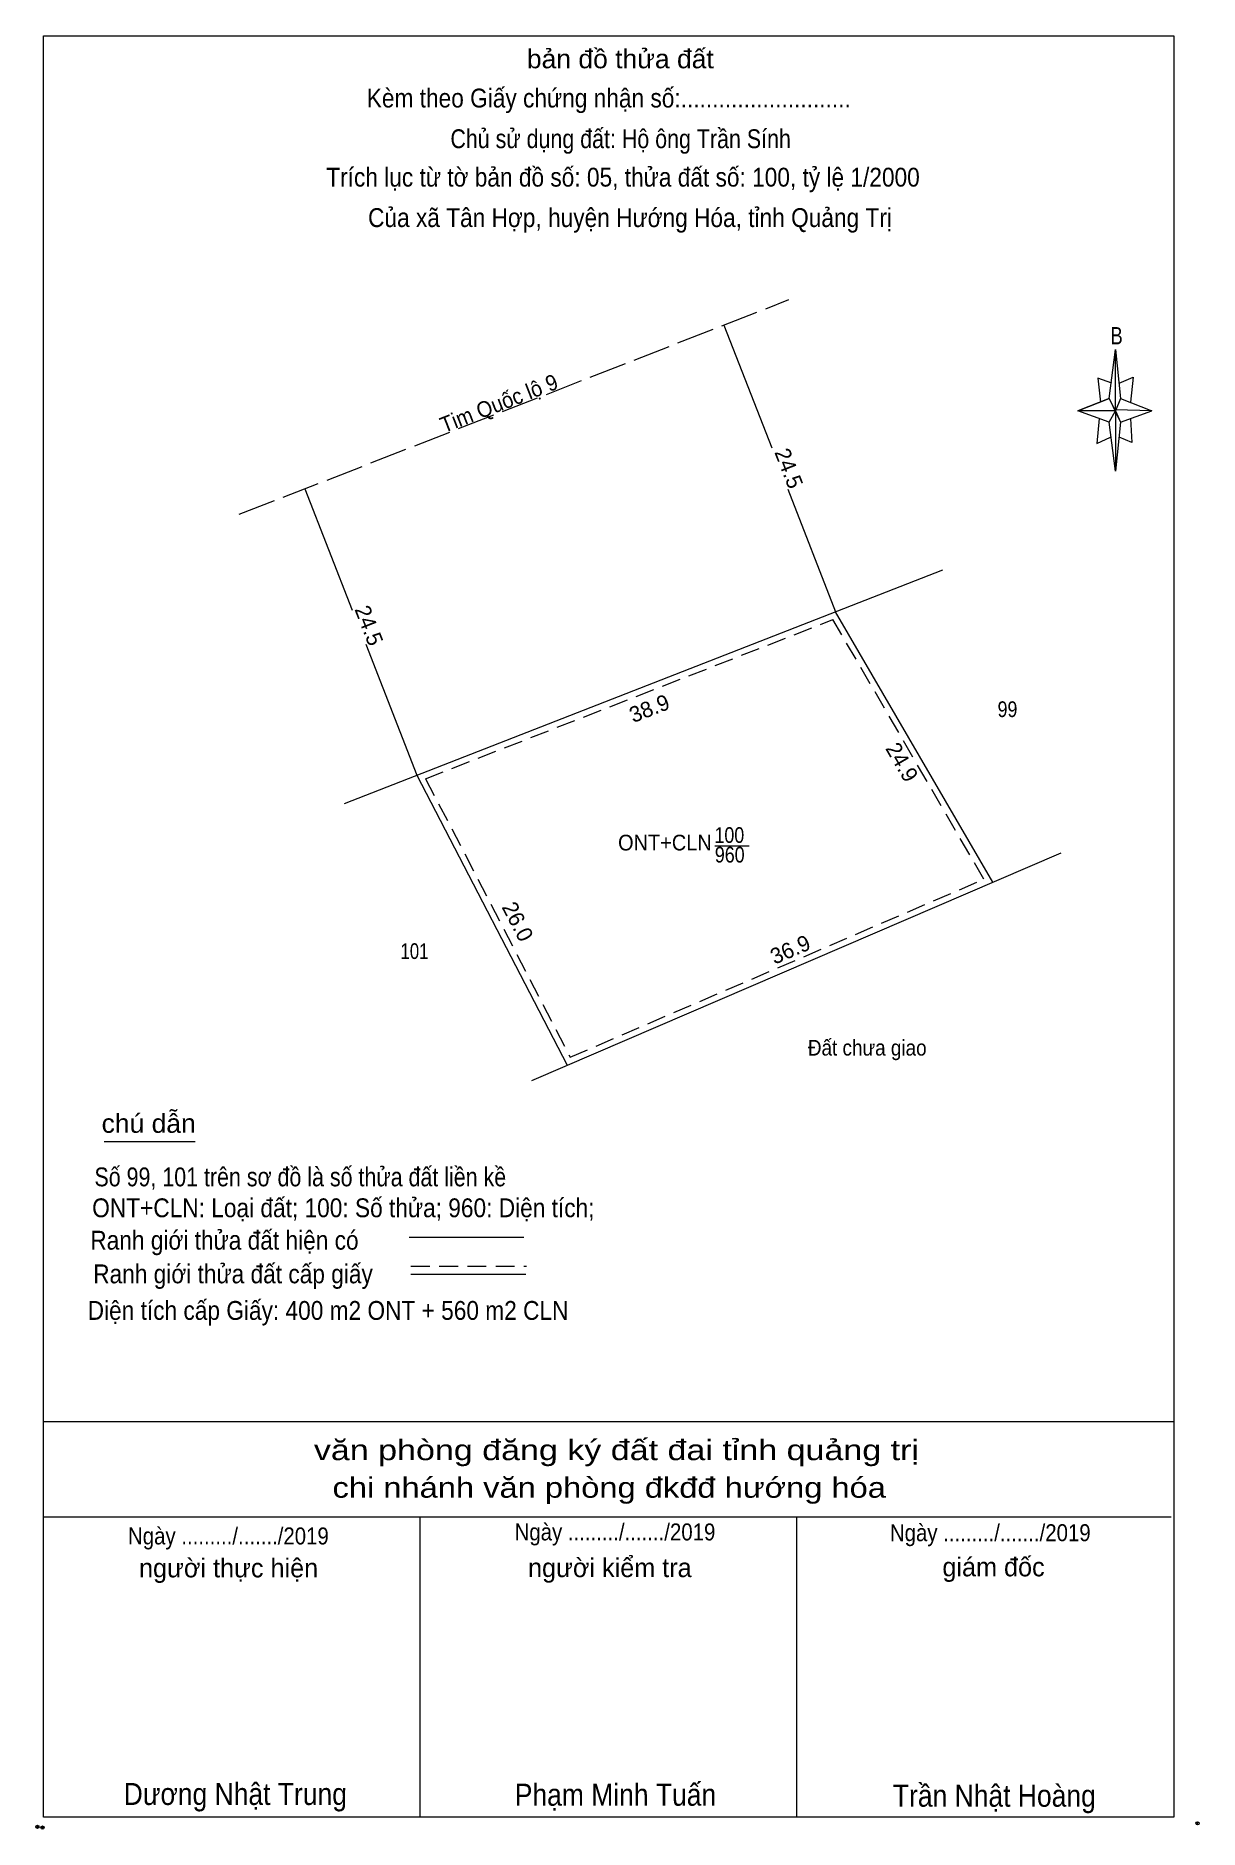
# Model space of a CAD drawing. Header units: metres. Extents: x 547658 to 551324, y 1840541 to 1841634.
# Drawn here: x 547658.2 to 547750.8, y 1840541.3 to 1840684.1 of the extents above.
import ezdxf
from ezdxf.enums import TextEntityAlignment as Align

# ---------------------------------------------------------------- set-up
doc = ezdxf.new("R2010")
doc.units = ezdxf.units.M
doc.header["$LTSCALE"] = 0.5
doc.header["$PDMODE"] = 32
doc.header["$PDSIZE"] = 0.25
doc.linetypes.add('LONG_DASHED', pattern=[7.5, 6, -1.5])
doc.linetypes.add('MEDIUM_DASHED', pattern=[4.5, 3, -1.5])
for name, color, linetype, lineweight in [('17', 7, 'Continuous', 13), ('32', 7, 'Continuous', 13), ('5', 7, 'Continuous', 13), ('6', 7, 'Continuous', 13)]:
    doc.layers.add(name, color=color, linetype=linetype, lineweight=lineweight)

msp = doc.modelspace()

# ---------------------------------------------------------------- linework, layer by layer
at = {"layer": '17'}
msp.add_line((547663.62, 1840596.09), (547670.86, 1840596.09), dxfattribs=at)
at = {"layer": '32', "linetype": 'LONG_DASHED'}
msp.add_line((547674.38, 1840646.01), (547718.14, 1840663.1), dxfattribs=at)
at = {"layer": '32'}
for p, q in [((547712.95, 1840661.07), (547716.77, 1840651.29)), ((547679.61, 1840648.05), (547683.38, 1840638.39)), ((547718.05, 1840648.01), (547721.86, 1840638.25)), ((547682.77, 1840622.98), (547730.41, 1840641.59)), ((547734.38, 1840616.72), (547721.86, 1840638.25)), ((547684.45, 1840635.66), (547688.52, 1840625.23)), ((547688.52, 1840625.23), (547700.49, 1840602.15)), ((547712.24, 1840619.62), (547714.97, 1840619.62)), ((547697.67, 1840600.94), (547739.83, 1840619.06))]:
    msp.add_line(p, q, dxfattribs=at)
at = {"layer": '32', "linetype": 'MEDIUM_DASHED'}
for p, q in [((547689.22, 1840624.96), (547721.65, 1840637.63)), ((547733.67, 1840616.96), (547721.65, 1840637.63)), ((547689.22, 1840624.96), (547700.72, 1840602.79)), ((547700.72, 1840602.79), (547733.67, 1840616.96))]:
    msp.add_line(p, q, dxfattribs=at)
at = {"layer": '5'}
for p, q in [((547743.65, 1840655.24), (547744.15, 1840659.14)), ((547744.55, 1840655.24), (547747.05, 1840654.24)), ((547743.65, 1840653.34), (547741.15, 1840654.24)), ((547745.35, 1840653.64), (547745.45, 1840651.74)), ((547744.55, 1840653.34), (547744.15, 1840649.44)), ((547745.45, 1840651.74), (547744.45, 1840652.14)), ((547658.78, 1840573.8), (547748.78, 1840573.8)), ((547658.78, 1840566.2), (547748.58, 1840566.2)), ((547658.78, 1840566.2), (547748.58, 1840566.2)), ((547658.78, 1840566.2), (547748.58, 1840566.2)), ((547688.78, 1840542.3), (547688.78, 1840566.2)), ((547718.78, 1840542.3), (547718.78, 1840566.2))]:
    msp.add_line(p, q, dxfattribs=at)
for points in [[(547658.78, 1840684.1), (547748.78, 1840684.1), (547748.78, 1840542.3), (547658.78, 1840542.3)], [(547744.15, 1840659.14), (547744.55, 1840655.24), (547744.15, 1840654.24)], [(547744.15, 1840654.24), (547741.15, 1840654.24), (547743.65, 1840655.24), (547744.55, 1840653.34), (547747.05, 1840654.24), (547744.15, 1840654.34)], [(547744.15, 1840654.24), (547744.15, 1840649.44), (547743.65, 1840653.34)]]:
    msp.add_lwpolyline(points, close=True, dxfattribs=at)
for points in [[(547743.85, 1840656.44), (547742.75, 1840656.84), (547742.95, 1840654.94)], [(547744.45, 1840656.44), (547745.55, 1840656.94), (547745.35, 1840654.94)], [(547744.15, 1840654.24), (547743.65, 1840655.24), (547741.15, 1840654.24)], [(547742.85, 1840653.64), (547742.65, 1840651.64), (547743.75, 1840652.14)], [(547744.15, 1840654.24), (547744.55, 1840653.34), (547747.05, 1840654.24)], [(547748.78, 1840542.3), (547658.78, 1840542.3), (547658.78, 1840566.2)]]:
    msp.add_lwpolyline(points, dxfattribs=at)
for p in [(547658.31, 1840541.52), (547658.71, 1840541.46)]:
    msp.add_point(p, dxfattribs=at)
at = {"layer": '6'}
for p, q in [((547687.91, 1840588.47), (547697.05, 1840588.47)), ((547688.05, 1840585.53), (547697.19, 1840585.53))]:
    msp.add_line(p, q, dxfattribs=at)
at = {"layer": '6', "linetype": 'MEDIUM_DASHED'}
msp.add_line((547688.05, 1840586.15), (547697.25, 1840586.15), dxfattribs=at)
at = {"layer": '6'}
msp.add_point((547750.68, 1840541.8), dxfattribs=at)

# ---------------------------------------------------------------- texts
at = {"layer": '32', "width": 0.95}
msp.add_text('Tim Quốc lộ 9', height=1.25, rotation=21.333, dxfattribs=at).set_placement((547695.2826, 1840654.2631), align=Align.CENTER)
at = {"layer": '32'}
for s, rotation, p in [('24.5', 291.328, (547717.5606, 1840649.4473)), ('24.5', 291.328, (547684.1306, 1840636.9373)), ('38.9', 21.338, (547707.2576, 1840629.9767)), ('24.9', 300.179, (547726.6044, 1840625.9692)), ('26.0', 297.413, (547695.9973, 1840613.3027)), ('36.9', 23.264, (547718.4932, 1840610.7891))]:
    msp.add_text(s, height=1.25, rotation=rotation, dxfattribs=at).set_placement(p, align=Align.CENTER)
for s, width, p in [('99', 0.85, (547735.545, 1840629.87)), ('100', 0.85, (547713.4, 1840619.85)), ('ONT+CLN', 0.95, (547708.27, 1840619.25)), ('960', 0.85, (547713.43, 1840618.29)), ('101', 0.8, (547688.33, 1840610.61)), ('Đất chưa giao', 0.9, (547724.38, 1840602.92))]:
    msp.add_text(s, height=1.25, dxfattribs=dict(at, width=width)).set_placement(p, align=Align.CENTER)
at = {"layer": '5'}
for s, height, width, p in [('bản đồ thửa đất', 1.5, 1.05, (547704.72, 1840681.52)), ('Kèm theo Giấy chứng nhận số:...........................', 1.5, 0.9, (547703.8, 1840678.4)), ('Chủ sử dụng đất: Hộ ông Trần Sính', 1.5, 0.85, (547704.745, 1840675.16)), ('Trích lục từ tờ bản đồ số: 05, thửa đất số: 100, tỷ lệ 1/2000 ', 1.5, 0.9, (547705.185, 1840672.1)), ('Của xã Tân Hợp, huyện Hướng Hóa, tỉnh Quảng Trị', 1.5, 0.9, (547705.49, 1840668.88)), ('B', 1.378, 0.8, (547744.23, 1840659.54)), ('văn phòng đăng ký đất đai tỉnh quảng trị', 1.62, 1.25, (547704.41, 1840570.71)), ('chi nhánh văn phòng đkđđ hướng hóa', 1.62, 1.2, (547703.835, 1840567.72)), ('Ngày ........./......./2019', 1.35, 0.9, (547673.515, 1840564)), ('Ngày ........./......./2019', 1.35, 0.9, (547704.295, 1840564.32)), ('Ngày ........./......./2019', 1.35, 0.9, (547734.175, 1840564.26)), ('Dương Nhật Trung', 1.75, 0.9, (547674.065, 1840543.26)), ('Phạm Minh Tuấn', 1.75, 0.9, (547704.335, 1840543.2)), ('Trần Nhật Hoàng', 1.75, 0.9, (547734.5, 1840543.12))]:
    msp.add_text(s, height=height, dxfattribs=dict(at, width=width)).set_placement(p, align=Align.CENTER)
for s, p in [('người thực hiện', (547673.53, 1840561.38)), ('người kiểm tra', (547703.885, 1840561.4)), ('giám đốc', (547734.435, 1840561.46))]:
    msp.add_text(s, height=1.5, dxfattribs=at).set_placement(p, align=Align.CENTER)
at = {"layer": '6'}
for s, width, p in [('chú dẫn', 1.05, (547663.42, 1840596.77)), ('Số 99, 101 trên sơ đồ là số thửa đất liền kề', 0.85, (547662.85, 1840592.51)), ('ONT+CLN: Loại đất; 100: Số thửa; 960: Diện tích;', 0.9, (547662.67, 1840590.05)), ('Ranh giới thửa đất hiện có ', 0.9, (547662.52, 1840587.47)), ('Ranh giới thửa đất cấp giấy', 0.9, (547662.75, 1840584.79)), ('Diện tích cấp Giấy: 400 m2 ONT + 560 m2 CLN', 0.9, (547662.31, 1840581.88))]:
    msp.add_text(s, height=1.5, dxfattribs=dict(at, width=width)).set_placement(p)

doc.saveas('drawing.dxf')
